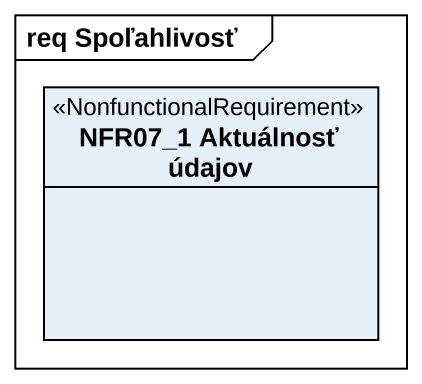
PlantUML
@startuml
mainframe req Spoľahlivosť
hide circle
hide empty members
class "NFR07_1 Aktuálnosť údajov" as NFR07_1_Aktuálnosť_údajov <<NonfunctionalRequirement>>
@enduml
